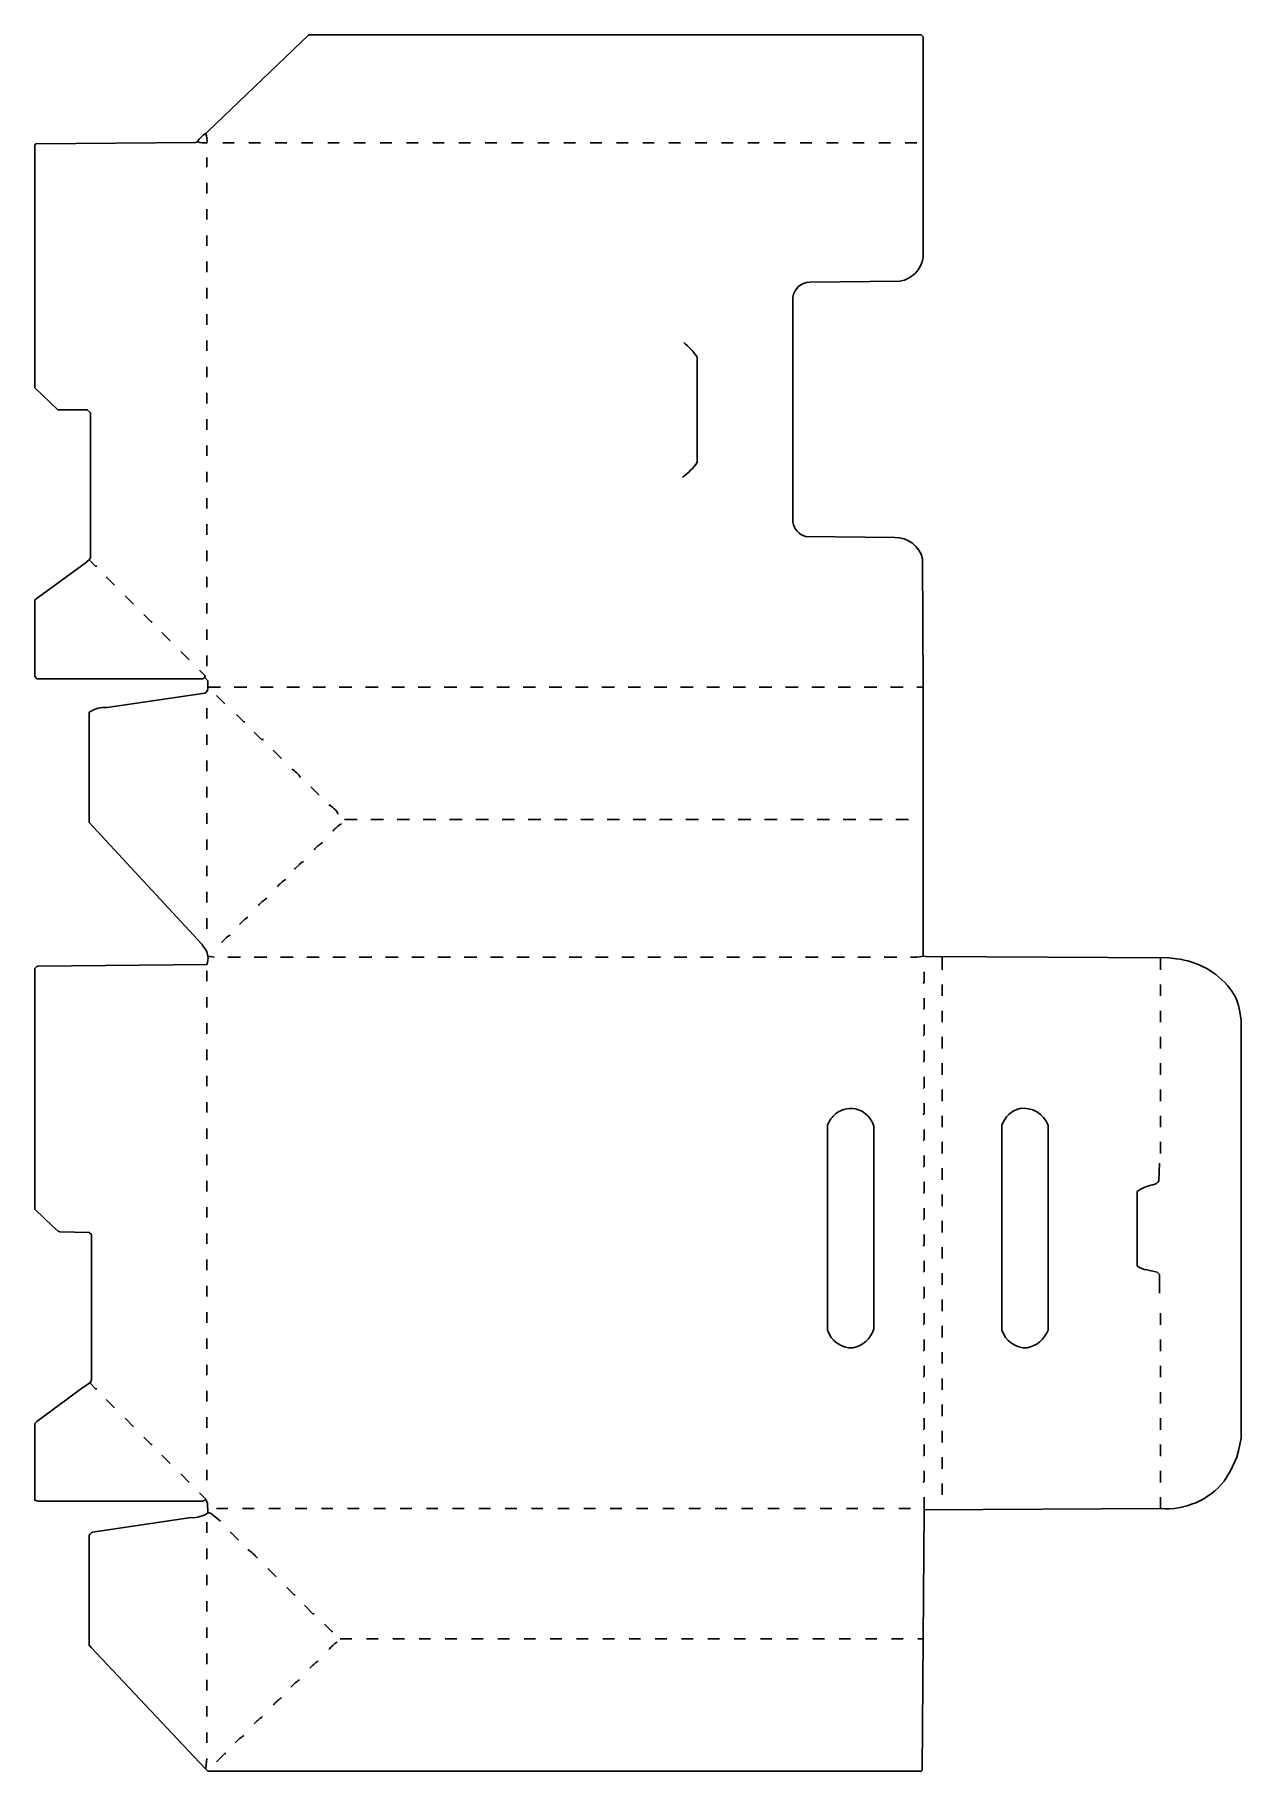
# Model space of a CAD drawing. Extents: x 59 to 1208, y 86 to 1739.
import ezdxf

# ---------------------------------------------------------------- set-up
doc = ezdxf.new("R2010")
doc.units = 0
doc.layers.get('0').update_dxf_attribs({"linetype": 'CONTINUOUS'})

msp = doc.modelspace()

# ---------------------------------------------------------------- linework, layer by layer
at = {"color": 250, "linetype": 'CONTINUOUS'}
for points in [[(905, 862), (905, 1118), (904.504098, 1239.995968, 0.356059), (877.994254, 1260.505881), (793.005746, 1261.494119, -0.297552), (781, 1275), (781, 1489, -0.372122), (797.00568, 1503.505812), (882.99432, 1504.494188, 0.328543), (905, 1527), (905, 1737), (903, 1739), (320, 1739), (224, 1647), (222, 1645, 0.152233), (214, 1637)], [(221, 1127), (219, 1126), (61, 1126), (59, 1128), (59, 1201), (107, 1236), (111, 1239), (112, 1241), (112, 1379), (109, 1382), (81, 1382), (59, 1403), (59, 1634), (60, 1635), (211.996732, 1636.496689), (214, 1637, 0.080317), (223, 1636, 0.120401), (222, 1645)], [(676, 1318, 0.091733), (690, 1332), (690, 1432, 0.067772), (677, 1446)], [(118, 450), (117, 450), (112, 455), (112, 456), (113, 459), (113, 597), (111, 599), (83.016627, 599.482185), (81.204918, 600.245902), (75.795082, 604.754098), (59, 621), (59, 850, -0.087365), (62.003067, 852.503105), (222.98758, 853.999846, 0.113637), (224, 862), (222.949045, 866.426752), (218.247059, 873.211765), (111, 989), (111, 1094, -0.17909), (128.06, 1098.58), (220.923077, 1112.384615, 0.347078), (224, 1118), (224, 1124), (221, 1127), (221, 1129), (216, 1134)], [(312, 1032, 0.123857), (304, 1040)], [(348, 997, 0.162595), (339, 1006)], [(343, 981, -0.071068), (351, 988)], [(325, 963, -0.071068), (333, 970)], [(306, 945), (306.9, 945.2), (311, 949, -0.150174), (315, 952)], [(290, 928, -0.071068), (298, 935)], [(272, 910, -0.071068), (280, 917)], [(254, 892, -0.071068), (262, 899)], [(237, 875, -0.071068), (245, 882)], [(906, 335), (1131, 336, 0.242838), (1191.8, 362.1), (1197.8, 372.1), (1203.7, 385.1), (1205.352941, 390.911765), (1208, 403), (1208, 801), (1206.569231, 808.946154, 0.130924), (1197.24, 831.18, 0.199488), (1146.067568, 859.405405), (1139.06, 860.42), (908.002155, 861.497826), (905, 862, -0.08251), (893, 861)], [(838, 489, 0.280859), (858, 507), (858, 700, 0.538236), (822, 712, 0.133513), (814, 701), (814, 506, 0.33871), (838, 489)], [(1004, 489, 0.256649), (1024, 506), (1024, 701, 0.345668), (997, 717, 0.240206), (980, 701), (980, 506, 0.33871), (1004, 489)], [(1130, 541), (1130, 559), (1128, 561), (1120.911765, 562.647059), (1118.088235, 563.352941, -0.143059), (1109, 567), (1109, 638, -0.100923), (1123.9, 644.3, 0.216353), (1129.529231, 648.026154), (1130, 665)], [(216, 351), (222, 345), (222, 344, -0.130794), (223.554455, 340.955446), (224, 332, -0.166497), (207.94, 327.42), (114.067568, 313.594595, 0.100521), (111, 311), (111, 206), (112.769231, 203.846154), (221, 89), (222, 89), (222, 88), (224, 86), (903, 86), (904, 87), (905, 212), (906, 335), (906, 347)], [(236, 324), (227.783186, 330.752212, 0.162113), (224, 332)], [(271, 289, 0.06477), (262, 297)], [(339, 202, -0.071068), (347, 209)], [(321, 184, -0.071068), (329, 191)], [(303, 166, -0.071068), (311, 173)], [(286, 149, -0.071068), (294, 156)], [(268, 131, -0.071068), (276, 138)], [(250, 113, -0.071068), (258, 120)]]:
    msp.add_lwpolyline(points, format="xyb", dxfattribs=at)
for points in [[(223, 1613), (223, 1622)], [(238, 1636), (249, 1636)], [(263, 1636), (274, 1636)], [(288, 1636), (299, 1636)], [(313, 1636), (324, 1636)], [(338, 1636), (349, 1636)], [(363, 1636), (374, 1636)], [(388, 1636), (399, 1636)], [(413, 1636), (424, 1636)], [(438, 1636), (449, 1636)], [(463, 1636), (474, 1636)], [(488, 1636), (499, 1636)], [(513, 1636), (524, 1636)], [(538, 1636), (549, 1636)], [(563, 1636), (574, 1636)], [(588, 1636), (599, 1636)], [(613, 1636), (624, 1636)], [(638, 1636), (649, 1636)], [(663, 1636), (674, 1636)], [(688, 1636), (699, 1636)], [(713, 1636), (724, 1636)], [(738, 1636), (749, 1636)], [(763, 1636), (774, 1636)], [(788, 1636), (799, 1636)], [(813, 1636), (824, 1636)], [(838, 1636), (849, 1636)], [(863, 1636), (874, 1636)], [(888, 1636), (899, 1636)], [(223, 1588), (223, 1598)], [(223, 1563), (223, 1573)], [(223, 1538), (223, 1548)], [(223, 1513), (223, 1523)], [(223, 1488), (223, 1498)], [(223, 1463), (223, 1473)], [(223, 1438), (223, 1448)], [(223, 1413), (223, 1423)], [(223, 1388), (223, 1398)], [(223, 1363), (223, 1373)], [(223, 1338), (223, 1348)], [(223, 1313), (223, 1323)], [(223, 1288), (223, 1298)], [(223, 1263), (223, 1273)], [(223, 1238), (223, 1248)], [(118, 1233), (117, 1233), (111, 1239)], [(135, 1215), (127, 1223)], [(223, 1213), (223, 1223)], [(153, 1197), (145, 1205)], [(223, 1188), (223, 1198)], [(171, 1180), (170, 1180), (163, 1187)], [(188, 1162), (180, 1170)], [(223, 1163), (223, 1173)], [(206, 1144), (198, 1152)], [(223, 1138), (223, 1148)], [(240, 1102), (232, 1110)], [(223, 1088), (223, 1098)], [(259, 1085), (258, 1085), (251, 1092)], [(277, 1068), (275, 1068), (268, 1075)], [(223, 1063), (223, 1073)], [(294, 1050), (286, 1058)], [(223, 1038), (223, 1048)], [(223, 1013), (223, 1023)], [(330, 1015), (322, 1023)], [(223, 988), (223, 998)], [(354, 992), (366, 992)], [(379, 992), (391, 992)], [(404, 992), (416, 992)], [(429, 992), (441, 992)], [(454, 992), (466, 992)], [(479, 992), (491, 992)], [(504, 992), (516, 992)], [(529, 992), (541, 992)], [(554, 992), (566, 992)], [(579, 992), (591, 992)], [(604, 992), (616, 992)], [(629, 992), (641, 992)], [(654, 992), (666, 992)], [(679, 992), (691, 992)], [(704, 992), (716, 992)], [(729, 992), (741, 992)], [(754, 992), (766, 992)], [(779, 992), (791, 992)], [(804, 992), (816, 992)], [(829, 992), (841, 992)], [(854, 992), (866, 992)], [(879, 992), (891, 992)], [(223, 963), (223, 973)], [(223, 938), (223, 948)], [(223, 913), (223, 923)], [(223, 888), (223, 898)], [(230, 861), (224, 862)], [(243, 861), (255, 861)], [(268, 861), (280, 861)], [(293, 861), (305, 861)], [(318, 861), (330, 861)], [(343, 861), (355, 861)], [(368, 861), (380, 861)], [(393, 861), (405, 861)], [(418, 861), (430, 861)], [(443, 861), (455, 861)], [(468, 861), (480, 861)], [(493, 861), (505, 861)], [(518, 861), (530, 861)], [(543, 861), (555, 861)], [(568, 861), (580, 861)], [(593, 861), (605, 861)], [(618, 861), (630, 861)], [(643, 861), (655, 861)], [(668, 861), (680, 861)], [(693, 861), (705, 861)], [(718, 861), (730, 861)], [(743, 861), (755, 861)], [(768, 861), (780, 861)], [(793, 861), (805, 861)], [(818, 861), (830, 861)], [(843, 861), (855, 861)], [(868, 861), (880, 861)], [(923, 849), (923, 861)], [(1131, 849), (1131, 861)], [(223, 838), (223, 848)], [(923, 824), (923, 835)], [(1131, 824), (1131, 835)], [(223, 813), (223, 823)], [(923, 799), (923, 810)], [(1131, 799), (1131, 810)], [(223, 788), (223, 798)], [(923, 774), (923, 785)], [(1131, 774), (1131, 785)], [(223, 763), (223, 773)], [(223, 738), (223, 748)], [(923, 749), (923, 760)], [(1131, 749), (1131, 760)], [(923, 724), (923, 735)], [(1131, 724), (1131, 735)], [(223, 713), (223, 723)], [(223, 688), (223, 698)], [(923, 699), (923, 710)], [(1131, 699), (1131, 710)], [(923, 674), (923, 685)], [(1131, 674), (1131, 685)], [(223, 663), (223, 673)], [(223, 638), (223, 648)], [(923, 649), (923, 660)], [(923, 624), (923, 635)], [(223, 613), (223, 623)], [(223, 588), (223, 598)], [(923, 599), (923, 610)], [(923, 574), (923, 585)], [(223, 563), (223, 573)], [(223, 538), (223, 548)], [(923, 549), (923, 560)], [(923, 524), (923, 535)], [(223, 513), (223, 523)], [(1131, 511), (1131, 522)], [(223, 488), (223, 498)], [(923, 499), (923, 510)], [(1131, 486), (1131, 497)], [(923, 474), (923, 485)], [(223, 463), (223, 473)], [(1131, 461), (1131, 472)], [(222, 344), (220.1, 343.7), (219, 343), (62, 343), (59, 344), (59, 417), (61, 419), (104.9, 451.2), (112, 456)], [(223, 438), (223, 448)], [(923, 449), (923, 460)], [(1131, 436), (1131, 447)], [(135, 432), (127, 440)], [(923, 424), (923, 435)], [(153, 414), (145, 422)], [(223, 413), (223, 423)], [(1131, 411), (1131, 422)], [(171, 397), (170, 397), (163, 404)], [(223, 388), (223, 398)], [(923, 399), (923, 410)], [(1131, 386), (1131, 397)], [(188, 379), (180, 387)], [(923, 374), (923, 385)], [(206, 361), (198, 369)], [(223, 363), (223, 373)], [(1131, 361), (1131, 372)], [(923, 349), (923, 360)], [(232, 336), (243, 336)], [(257, 336), (268, 336)], [(282, 336), (293, 336)], [(307, 336), (318, 336)], [(332, 336), (343, 336)], [(357, 336), (368, 336)], [(382, 336), (393, 336)], [(407, 336), (418, 336)], [(432, 336), (443, 336)], [(457, 336), (468, 336)], [(482, 336), (493, 336)], [(507, 336), (518, 336)], [(532, 336), (543, 336)], [(557, 336), (568, 336)], [(582, 336), (593, 336)], [(607, 336), (618, 336)], [(632, 336), (643, 336)], [(657, 336), (668, 336)], [(682, 336), (693, 336)], [(707, 336), (718, 336)], [(732, 336), (743, 336)], [(757, 336), (768, 336)], [(782, 336), (793, 336)], [(807, 336), (818, 336)], [(832, 336), (843, 336)], [(857, 336), (868, 336)], [(882, 336), (893, 336)], [(1131, 336), (1131, 347)], [(223, 313), (223, 323)], [(223, 288), (223, 298)], [(253, 306), (245, 314)], [(223, 263), (223, 273)], [(289, 271), (281, 279)], [(223, 238), (223, 248)], [(307, 254), (306, 254), (299, 261)], [(325, 236), (324, 236), (316, 244)], [(223, 213), (223, 223)], [(343, 219), (342, 219), (335, 226)], [(350, 212), (361, 212)], [(375, 212), (386, 212)], [(400, 212), (411, 212)], [(425, 212), (436, 212)], [(450, 212), (461, 212)], [(475, 212), (486, 212)], [(500, 212), (511, 212)], [(525, 212), (536, 212)], [(550, 212), (561, 212)], [(575, 212), (586, 212)], [(600, 212), (611, 212)], [(625, 212), (636, 212)], [(650, 212), (661, 212)], [(675, 212), (686, 212)], [(700, 212), (711, 212)], [(725, 212), (736, 212)], [(750, 212), (761, 212)], [(775, 212), (786, 212)], [(800, 212), (811, 212)], [(825, 212), (836, 212)], [(850, 212), (861, 212)], [(875, 212), (886, 212)], [(900, 212), (905, 212)], [(223, 188), (223, 198)], [(223, 163), (223, 173)], [(223, 138), (223, 148)], [(223, 113), (223, 123)], [(232, 95), (233, 96), (240, 103), (241, 103)], [(222, 89), (223, 98)]]:
    msp.add_lwpolyline(points, dxfattribs=at)
at = {"color": 251, "linetype": 'CONTINUOUS'}
for points in [[(224, 1118), (236, 1118)], [(249, 1118), (261, 1118)], [(274, 1118), (286, 1118)], [(299, 1118), (311, 1118)], [(324, 1118), (336, 1118)], [(349, 1118), (361, 1118)], [(374, 1118), (386, 1118)], [(399, 1118), (411, 1118)], [(424, 1118), (436, 1118)], [(449, 1118), (461, 1118)], [(474, 1118), (486, 1118)], [(499, 1118), (511, 1118)], [(524, 1118), (536, 1118)], [(549, 1118), (561, 1118)], [(574, 1118), (586, 1118)], [(599, 1118), (611, 1118)], [(624, 1118), (636, 1118)], [(649, 1118), (661, 1118)], [(674, 1118), (686, 1118)], [(699, 1118), (711, 1118)], [(724, 1118), (736, 1118)], [(749, 1118), (761, 1118)], [(774, 1118), (786, 1118)], [(799, 1118), (811, 1118)], [(824, 1118), (836, 1118)], [(849, 1118), (861, 1118)], [(874, 1118), (886, 1118)], [(899, 1118), (905, 1118)]]:
    msp.add_lwpolyline(points, dxfattribs=at)
at = {"color": 252, "linetype": 'CONTINUOUS'}
for points in [[(905, 836), (906, 837), (906, 847)], [(905, 811), (906, 812), (906, 822)], [(905, 786), (906, 787), (906, 797)], [(905, 761), (906, 762), (906, 772)], [(905, 736), (906, 737), (906, 747)], [(905, 711), (906, 712), (906, 722)], [(905, 686), (906, 687), (906, 697)], [(905, 661), (906, 662), (906, 672)], [(905, 636), (906, 637), (906, 647)], [(905, 611), (906, 612), (906, 622)], [(905, 586), (906, 587), (906, 597)], [(905, 561), (906, 562), (906, 572)], [(905, 536), (906, 537), (906, 547)], [(905, 511), (906, 512), (906, 522)], [(905, 486), (906, 487), (906, 497)], [(905, 461), (906, 462), (906, 472)], [(905, 436), (906, 437), (906, 447)], [(905, 411), (906, 412), (906, 422)], [(905, 386), (906, 387), (906, 397)], [(905, 361), (906, 362), (906, 372)]]:
    msp.add_lwpolyline(points, dxfattribs=at)

doc.saveas('drawing.dxf')
